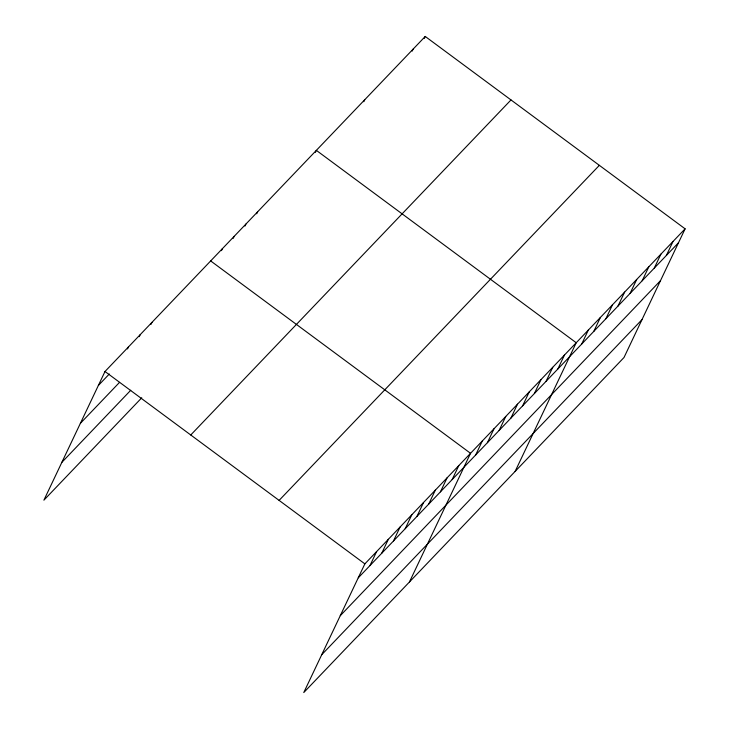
<?xml version="1.0" encoding="UTF-8"?>
<svg xmlns="http://www.w3.org/2000/svg" width="729" height="729" viewBox="0 0 729 729"><rect width="100%" height="100%" fill="white"/><g stroke="black" fill="none" stroke-linecap="round" stroke-linejoin="round"><path stroke-width="1.09" d="M685.105 228.824L364.864 563.872L303.765 692.55L624.006 357.502L685.105 228.824L425.235 36.45L104.994 371.498L43.895 500.176L141.745 397.797M127.529 348.927L128.477 346.931M139.275 336.643L140.223 334.647M151.021 324.35L151.969 322.355M221.47 250.639L222.418 248.653M233.216 238.356L234.155 236.36M244.953 226.072L245.901 224.076M256.699 213.788L257.647 211.793M315.402 152.361L316.35 150.365L576.22 342.739L515.121 471.417M363.798 101.732L364.746 99.736M412.186 51.103L413.133 49.107M424.287 38.446L425.235 36.45M369.977 565.558L376.611 551.589M381.723 553.265L388.347 539.305M393.46 540.982L400.093 527.021M405.206 528.698L411.83 514.738M416.942 516.414L423.576 502.445M428.688 504.131L435.322 490.161M440.425 491.847L447.059 477.878M452.171 479.554L458.805 465.594M409.443 581.988L470.542 453.31L210.672 260.936M475.654 454.987L482.288 441.027M487.4 442.703L494.025 428.734M499.137 430.42L505.771 416.45M510.883 418.136L517.508 404.167M522.62 405.843L529.254 391.883M534.366 393.56L541 379.599M546.103 381.276L552.737 367.316M557.849 368.992L564.483 355.023M581.687 344.052L588.321 330.082M593.789 331.394L600.414 317.425M605.881 318.737L612.515 304.768M617.982 306.08L624.616 292.11M630.084 293.423L636.709 279.453M642.176 280.765L648.81 266.796M654.278 268.108L660.911 254.139M666.37 255.451L673.004 241.481M98.369 385.468L109.323 373.995M80.39 423.321L119.529 382.37M61.874 462.323L130.755 390.252M190.752 434.985L510.993 99.937M279.107 500.395L599.347 165.337M358.24 577.842L678.471 242.793M340.261 615.695L660.501 280.647M321.744 654.697L641.976 319.648M104.994 371.498L364.864 563.872"/></g></svg>
